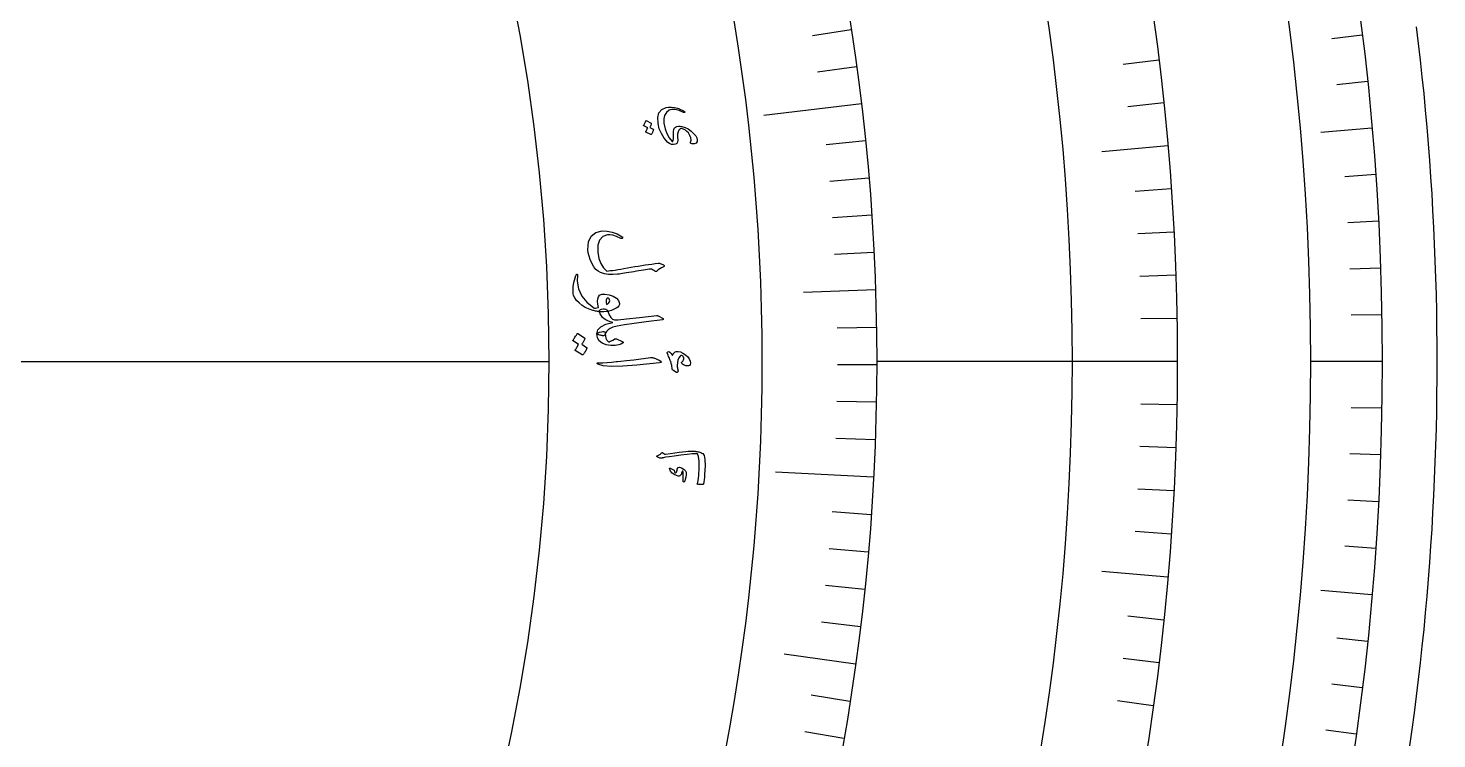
# Model space of a CAD drawing. Header units: millimetres. Extents: x -88 to 88, y -88 to 114.
# Drawn here: x 42.63 to 88, y -12.15 to 10.73 of the extents above; entities that cross this region are included whole.
import ezdxf

# ---------------------------------------------------------------- set-up
doc = ezdxf.new("R2010")
doc.units = ezdxf.units.MM
for name, color, linetype in [('CUT_OUTER', 1, 'Continuous'), ('ENGRAVE', 7, 'Continuous'), ('ENGRAVE_FINE', 8, 'Continuous'), ('TEXT', 5, 'Continuous')]:
    doc.layers.add(name, color=color, linetype=linetype)

msp = doc.modelspace()

# ---------------------------------------------------------------- linework, layer by layer
at = {"layer": 'CUT_OUTER'}
msp.add_lwpolyline([(87.3382, 10.7721), (87.4027, 10.236), (87.4638, 9.6996), (87.5217, 9.1627), (87.5763, 8.6255), (87.6275, 8.088), (87.6755, 7.5502), (87.7202, 7.0121), (87.7616, 6.4737), (87.7996, 5.9351), (87.8344, 5.3962), (87.8659, 4.8572), (87.894, 4.318), (87.9188, 3.7786), (87.9404, 3.239), (87.9586, 2.6994), (87.9735, 2.1596), (87.9851, 1.6198), (87.9934, 1.0799), (87.9983, 0.54), (88, 0), (87.9983, -0.54), (87.9934, -1.0799), (87.9851, -1.6198), (87.9735, -2.1596), (87.9586, -2.6994), (87.9404, -3.239), (87.9188, -3.7786), (87.894, -4.318), (87.8659, -4.8572), (87.8344, -5.3962), (87.7996, -5.9351), (87.7616, -6.4737), (87.7202, -7.0121), (87.6755, -7.5502), (87.6275, -8.088), (87.5763, -8.6255), (87.5217, -9.1627), (87.4638, -9.6996), (87.4027, -10.236), (87.3382, -10.7721), (87.2705, -11.3078), (87.1994, -11.8431), (87.1251, -12.3779)], dxfattribs=at)
at = {"layer": 'ENGRAVE'}
for points in [[(69.4661, 8.2985), (66.3204, 7.9228)], [(85.9118, 7.5163), (84.2681, 7.3725)], [(79.3369, 6.9411), (77.2154, 6.7555)], [(69.9221, 2.3032), (67.6001, 2.2267)], [(-59.4, 0), (59.4, 0)], [(79.64, 0), (69.96, 0)], [(86.24, 0), (83.93, 0)], [(69.8607, -3.7265), (66.6972, -3.5578)], [(79.3369, -6.9411), (77.2154, -6.7555)], [(85.9118, -7.5163), (84.2681, -7.3725)], [(69.2779, -9.7457), (66.9773, -9.4221)]]:
    msp.add_lwpolyline(points, dxfattribs=at)
for radius in [86.24, 86.24, 83.93, 79.64, 79.64, 76.252, 69.96, 69.96, 66.264, 59.4, 59.4]:
    msp.add_circle((0, 0), radius, dxfattribs=at)
at = {"layer": 'ENGRAVE_FINE'}
for points in [[(69.1404, 10.6772), (67.8881, 10.4838)], [(85.5972, 10.51), (84.6146, 10.3894)], [(79.0464, 9.7057), (77.8934, 9.5641)], [(69.3134, 9.4896), (68.0579, 9.3177)], [(85.7676, 9.0145), (84.783, 8.9111)], [(79.2037, 8.3246), (78.0485, 8.2032)], [(69.5983, 7.1043), (68.3377, 6.9756)], [(69.7101, 5.9073), (68.4475, 5.8003)], [(86.0299, 6.0158), (85.0423, 5.9467)], [(79.446, 5.5554), (78.2872, 5.4744)], [(69.8014, 4.7079), (68.5371, 4.6226)], [(79.5309, 4.168), (78.3708, 4.1072)], [(86.1218, 4.5135), (85.1332, 4.4616)], [(69.8721, 3.5064), (68.6065, 3.4429)], [(79.5915, 2.7794), (78.4306, 2.7389)], [(86.1875, 3.0097), (85.1981, 2.9752)], [(79.6279, 1.3899), (78.4664, 1.3696)], [(86.2269, 1.5051), (85.237, 1.4878)], [(69.9514, 1.0985), (68.6843, 1.0786)], [(69.9599, -0.1071), (68.6927, -0.1052)], [(69.9477, -1.3134), (68.6807, -1.2896)], [(79.6279, -1.3899), (78.4664, -1.3696)], [(86.2269, -1.5051), (85.237, -1.4878)], [(69.9146, -2.52), (68.6482, -2.4743)], [(79.5915, -2.7794), (78.4306, -2.7389)], [(86.1875, -3.0097), (85.1981, -2.9752)], [(79.5309, -4.168), (78.3708, -4.1072)], [(86.1218, -4.5135), (85.1332, -4.4616)], [(69.7859, -4.9327), (68.5218, -4.8433)], [(79.446, -5.5554), (78.2872, -5.4744)], [(69.6902, -6.138), (68.4279, -6.0268)], [(86.0299, -6.0158), (85.0423, -5.9467)], [(69.5737, -7.3422), (68.3135, -7.2092)], [(69.4362, -8.5449), (68.1785, -8.3901)], [(79.2037, -8.3246), (78.0485, -8.2032)], [(85.7676, -9.0145), (84.783, -8.9111)], [(79.0464, -9.7057), (77.8934, -9.5641)], [(85.5972, -10.51), (84.6146, -10.3894)], [(69.0987, -10.9443), (67.8471, -10.746)], [(78.8649, -11.0837), (77.7147, -10.9221)], [(68.8986, -12.1402), (67.6506, -11.9203)], [(85.4007, -12.0023), (84.4204, -11.8645)]]:
    msp.add_lwpolyline(points, dxfattribs=at)
at = {"layer": 'TEXT'}
for points in [[(63.9661, 7.0613), (63.9803, 7.1278), (63.9732, 7.1995), (63.9446, 7.2763), (63.8946, 7.3581), (63.8501, 7.4085), (63.7991, 7.4487), (63.7418, 7.4789), (63.6782, 7.4991), (63.6658, 7.5004), (63.6532, 7.4991), (63.6403, 7.4954), (63.6273, 7.4891), (63.5888, 7.4529), (63.5631, 7.3967), (63.5502, 7.3207), (63.5499, 7.2247), (63.5505, 7.13), (63.5399, 7.0601), (63.5183, 7.0149), (63.4857, 6.9944), (63.4138, 6.9846), (63.3481, 6.9916), (63.2885, 7.0154), (63.235, 7.056), (63.1182, 7.1903), (63.0265, 7.3368), (62.9596, 7.4954), (62.9176, 7.6665), (62.9076, 7.8577), (62.9474, 8.0067), (63.0373, 8.1139), (63.1776, 8.1793), (63.2576, 8.1923), (63.3463, 8.1921), (63.4437, 8.1785), (63.5499, 8.1514), (63.5798, 8.141), (63.6087, 8.1302), (63.6367, 8.1188), (63.6637, 8.1069), (63.69, 8.0944), (63.7156, 8.0811), (63.7405, 8.0672), (63.7648, 8.0525), (63.7751, 8.0443), (63.7798, 8.0364), (63.779, 8.0287), (63.7727, 8.0214), (63.7643, 8.0167), (63.7555, 8.0147), (63.7464, 8.0155), (63.737, 8.0189), (63.5961, 8.0835), (63.4722, 8.1165), (63.3653, 8.118), (63.2755, 8.0883), (63.1857, 8.0184), (63.1279, 7.9254), (63.1018, 7.8092), (63.1074, 7.6698), (63.1428, 7.4946), (63.1982, 7.3394), (63.2736, 7.2042), (63.3693, 7.0888), (63.377, 7.0821), (63.3842, 7.0801), (63.3909, 7.0827), (63.3971, 7.09), (63.407, 7.1178), (63.4127, 7.1648), (63.4142, 7.231), (63.4114, 7.3164), (63.412, 7.4037), (63.4243, 7.4717), (63.4483, 7.5205), (63.4841, 7.55), (63.5282, 7.567), (63.5755, 7.5759), (63.6261, 7.5766), (63.6799, 7.5693), (63.7876, 7.5374), (63.8891, 7.4873), (63.9845, 7.419), (64.0736, 7.3325), (64.095, 7.3091), (64.1139, 7.2863), (64.1302, 7.2638), (64.1439, 7.2419), (64.1552, 7.2205), (64.1641, 7.1999), (64.1707, 7.18), (64.175, 7.1609), (64.1764, 7.0843), (64.1485, 7.0342), (64.0915, 7.0106), (64.0054, 7.0135), (63.9815, 7.0202), (63.967, 7.0303), (63.9619, 7.0441), (63.9661, 7.0613)], [(62.764, 7.4801), (62.7667, 7.478), (62.7686, 7.4748), (62.7696, 7.4705), (62.7698, 7.4651), (62.7648, 7.4451), (62.7589, 7.4256), (62.7523, 7.4066), (62.7448, 7.3882), (62.7365, 7.3702), (62.727, 7.3524), (62.7166, 7.3348), (62.7051, 7.3176), (62.7014, 7.314), (62.6972, 7.3122), (62.6926, 7.312), (62.6876, 7.3135), (62.5266, 7.389), (62.5244, 7.3913), (62.5239, 7.3951), (62.5253, 7.4003), (62.5285, 7.4069), (62.5317, 7.4116), (62.5358, 7.4191), (62.5411, 7.4294), (62.5473, 7.4425), (62.5547, 7.4586), (62.5634, 7.4779), (62.5733, 7.5002), (62.5844, 7.5256), (62.4591, 7.5851), (62.4551, 7.5881), (62.4537, 7.5923), (62.4549, 7.5979), (62.4587, 7.6047), (62.462, 7.6106), (62.4669, 7.6199), (62.4734, 7.6326), (62.4814, 7.6487), (62.491, 7.6684), (62.5021, 7.692), (62.5147, 7.7195), (62.5289, 7.7509), (62.5315, 7.7543), (62.5343, 7.756), (62.5373, 7.756), (62.5405, 7.7543), (62.6961, 7.677), (62.6989, 7.6749), (62.7008, 7.6716), (62.7018, 7.6673), (62.702, 7.6619), (62.6986, 7.645), (62.6943, 7.6285), (62.6891, 7.6123), (62.6829, 7.5965), (62.676, 7.5812), (62.6683, 7.5662), (62.66, 7.5517), (62.651, 7.5375)], [(63.0986, 3.1106), (63.108, 3.1057), (63.1148, 3.0991), (63.1191, 3.0909), (63.1209, 3.081), (63.1197, 3.071), (63.1151, 3.0623), (63.1071, 3.055), (63.0956, 3.0491), (63.0287, 3.0174), (62.9711, 2.9842), (62.923, 2.9497), (62.8842, 2.9137), (62.8701, 2.9029), (62.8535, 2.8993), (62.8343, 2.9028), (62.8126, 2.9134), (62.802, 2.9204), (62.7918, 2.9269), (62.782, 2.9331), (62.7726, 2.939), (62.7638, 2.9445), (62.7557, 2.9496), (62.7484, 2.9544), (62.7418, 2.9589), (62.7299, 2.9663), (62.7159, 2.9714), (62.6997, 2.974), (62.6814, 2.9743), (62.6301, 2.9683), (62.5743, 2.9609), (62.5138, 2.9521), (62.4487, 2.942), (62.379, 2.9308), (62.3047, 2.9186), (62.2258, 2.9055), (62.1422, 2.8914), (62.0589, 2.8761), (61.9806, 2.8624), (61.9072, 2.8503), (61.8388, 2.8397), (61.7752, 2.8305), (61.7161, 2.8225), (61.6617, 2.8156), (61.6119, 2.8099), (61.4641, 2.7992), (61.3234, 2.8049), (61.1898, 2.8268), (61.0633, 2.8649), (60.9882, 2.9041), (60.9174, 2.9668), (60.8511, 3.0528), (60.789, 3.1621), (60.7358, 3.2811), (60.6967, 3.3932), (60.6714, 3.4988), (60.6602, 3.5977), (60.6796, 3.8482), (60.7628, 4.0324), (60.9106, 4.1504), (61.1233, 4.2021), (61.2846, 4.2001), (61.4445, 4.1688), (61.603, 4.108), (61.76, 4.0174), (61.7693, 4.0103), (61.7752, 4.0026), (61.7778, 3.9943), (61.777, 3.9854), (61.7741, 3.9758), (61.7699, 3.9684), (61.7645, 3.9632), (61.7577, 3.9601), (61.7476, 3.9576), (61.7378, 3.9574), (61.7281, 3.9594), (61.7187, 3.9636), (61.5813, 4.0235), (61.465, 4.0632), (61.3698, 4.0829), (61.2957, 4.0826), (61.1401, 4.0226), (61.036, 3.9087), (60.9833, 3.7408), (60.9813, 3.5188), (61.0143, 3.3207), (61.0737, 3.1539), (61.1598, 3.0181), (61.2729, 2.9134), (61.3248, 2.9182), (61.3853, 2.9251), (61.4546, 2.9341), (61.5325, 2.9452), (61.6192, 2.9586), (61.715, 2.9745), (61.8197, 2.993), (61.9335, 3.014), (62.0509, 3.0344), (62.1665, 3.054), (62.2803, 3.0729), (62.3923, 3.0909), (62.5024, 3.1079), (62.6107, 3.1238), (62.7173, 3.1384), (62.822, 3.1518), (62.9226, 3.1691), (62.9341, 3.1691), (62.945, 3.168), (62.9552, 3.1656), (62.9647, 3.1621)], [(61.5656, 1.7144), (61.4372, 1.6535), (61.3044, 1.6149), (61.1673, 1.5987), (61.0259, 1.6047), (60.9972, 1.6087), (60.9679, 1.6135), (60.9381, 1.619), (60.9076, 1.6252), (60.877, 1.6319), (60.8465, 1.639), (60.8162, 1.6465), (60.7861, 1.6543), (60.6783, 1.691), (60.5741, 1.7418), (60.4736, 1.807), (60.3767, 1.8862), (60.2955, 1.968), (60.2358, 2.0462), (60.1978, 2.121), (60.1815, 2.1925), (60.1795, 2.2615), (60.1814, 2.3316), (60.1874, 2.4028), (60.1973, 2.475), (60.2111, 2.5482), (60.2284, 2.6221), (60.2494, 2.6968), (60.2739, 2.7723), (60.2782, 2.7832), (60.2834, 2.7924), (60.2894, 2.7999), (60.2962, 2.8055), (60.3032, 2.8087), (60.3095, 2.809), (60.3152, 2.8064), (60.3203, 2.8007), (60.3244, 2.7934), (60.327, 2.7857), (60.3281, 2.7775), (60.3278, 2.7689), (60.3189, 2.7088), (60.3133, 2.6584), (60.311, 2.6177), (60.312, 2.5866), (60.3597, 2.3352), (60.4655, 2.109), (60.6297, 1.9074), (60.8525, 1.7299), (60.8717, 1.7229), (60.902, 1.7217), (60.9432, 1.7264), (60.9955, 1.737), (60.9775, 1.8414), (60.9716, 1.9344), (60.9779, 2.0159), (60.9965, 2.0861), (61.0365, 2.1395), (61.1077, 2.1677), (61.2099, 2.1708), (61.3432, 2.1485), (61.4771, 2.1051), (61.5779, 2.0447), (61.6457, 1.9674), (61.6803, 1.8731), (61.6785, 1.8319), (61.6589, 1.7917), (61.6212, 1.7525), (61.5656, 1.7144)], [(61.2581, 1.8306), (61.3031, 1.8598), (61.3353, 1.8909), (61.3548, 1.9239), (61.3615, 1.9587), (61.3573, 1.99), (61.344, 2.0154), (61.3216, 2.0349), (61.29, 2.0486), (61.266, 2.0242), (61.2527, 1.9797), (61.2501, 1.9152), (61.2581, 1.8306)], [(63.0796, 1.3834), (63.0843, 1.3785), (63.0865, 1.3728), (63.0861, 1.3663), (63.0831, 1.359), (63.0785, 1.3536), (63.0736, 1.3496), (63.0682, 1.3472), (63.0625, 1.3463), (62.5393, 1.2745), (62.1441, 1.2252), (61.8331, 1.18), (61.6062, 1.1385), (61.4634, 1.1007), (61.377, 1.0632), (61.3076, 1.0169), (61.255, 0.9616), (61.2193, 0.8975), (61.2019, 0.864), (61.1843, 0.8414), (61.1666, 0.8295), (61.1487, 0.8283), (61.14, 0.8299), (61.1289, 0.8321), (61.1154, 0.8348), (61.0994, 0.838), (61.0812, 0.8419), (61.0609, 0.8467), (61.0386, 0.8524), (61.0141, 0.859), (60.9866, 0.8675), (60.967, 0.8761), (60.9551, 0.8847), (60.9511, 0.8935), (60.9812, 1.0159), (61.0755, 1.1174), (61.2343, 1.1982), (61.4574, 1.2584), (61.3749, 1.2813), (61.3013, 1.3087), (61.2365, 1.3408), (61.1805, 1.3773), (61.1334, 1.4198), (61.0919, 1.4723), (61.056, 1.5349), (61.0258, 1.6076), (61.0246, 1.6135), (61.024, 1.6194), (61.0243, 1.6253), (61.0252, 1.6313), (61.0327, 1.6455), (61.0468, 1.6585), (61.0678, 1.6702), (61.0954, 1.6805), (61.1475, 1.6916), (61.1943, 1.6922), (61.2357, 1.6822), (61.2719, 1.6616), (61.2828, 1.6526), (61.291, 1.6428), (61.2967, 1.6322), (61.2998, 1.6208), (61.3427, 1.5037), (61.3928, 1.4178), (61.4503, 1.3633), (61.5153, 1.3401), (61.6352, 1.3461), (61.9022, 1.3711), (62.3164, 1.4154), (62.8776, 1.4796), (62.8849, 1.4808), (62.8917, 1.481), (62.8983, 1.4803), (62.9045, 1.4787), (62.9103, 1.4766), (62.9157, 1.4747), (62.9208, 1.4731), (62.9255, 1.4715)], [(61.5822, 0.7267), (61.7679, 0.6451), (61.7884, 0.6329), (61.7958, 0.6199), (61.7901, 0.606), (61.7715, 0.5912), (61.7154, 0.5638), (61.6568, 0.5423), (61.5957, 0.5269), (61.5322, 0.5174), (61.4658, 0.514), (61.3962, 0.517), (61.3234, 0.5262), (61.2473, 0.5417), (61.1191, 0.5896), (61.027, 0.6647), (60.971, 0.767), (60.951, 0.8965), (60.9603, 0.9116), (60.9886, 0.9274), (61.0358, 0.9438), (61.1021, 0.9609), (61.1376, 0.9661), (61.1668, 0.9656), (61.1898, 0.9595), (61.2066, 0.9477), (61.2131, 0.9382), (61.2173, 0.9271), (61.2194, 0.9145), (61.2192, 0.9004), (61.223, 0.8183), (61.2407, 0.7472), (61.2723, 0.6869), (61.3179, 0.6374), (61.3215, 0.6352), (61.3262, 0.6345), (61.3319, 0.6353), (61.3388, 0.6376), (61.3808, 0.6498), (61.4234, 0.6675), (61.4668, 0.6909), (61.5108, 0.7199), (61.5274, 0.7294), (61.5449, 0.7337), (61.5632, 0.7328), (61.5822, 0.7267)], [(60.6191, 0.4539), (60.6228, 0.4502), (60.6251, 0.4451), (60.6259, 0.4385), (60.6252, 0.4304), (60.6144, 0.4014), (60.6025, 0.3734), (60.5894, 0.3462), (60.5752, 0.32), (60.5597, 0.2945), (60.5427, 0.2696), (60.5242, 0.2452), (60.5041, 0.2214), (60.498, 0.2168), (60.4915, 0.2148), (60.4846, 0.2153), (60.4773, 0.2184), (60.2501, 0.3577), (60.2471, 0.3615), (60.2471, 0.3672), (60.25, 0.3747), (60.2559, 0.384), (60.2614, 0.3904), (60.2689, 0.4009), (60.2784, 0.4154), (60.2899, 0.4339), (60.3036, 0.4566), (60.3197, 0.4838), (60.3381, 0.5154), (60.359, 0.5514), (60.182, 0.6606), (60.1765, 0.6656), (60.1752, 0.6722), (60.1779, 0.6802), (60.1846, 0.6898), (60.1905, 0.6981), (60.1993, 0.7111), (60.211, 0.7289), (60.2256, 0.7516), (60.2432, 0.7793), (60.2636, 0.8126), (60.2869, 0.8515), (60.3131, 0.8959), (60.3175, 0.9005), (60.3219, 0.9026), (60.3264, 0.9021), (60.3309, 0.8991), (60.5505, 0.7586), (60.5542, 0.7549), (60.5565, 0.7498), (60.5574, 0.7432), (60.5567, 0.7352), (60.5489, 0.7105), (60.5398, 0.6865), (60.5293, 0.6633), (60.5175, 0.6408), (60.5046, 0.6191), (60.4908, 0.598), (60.476, 0.5777), (60.4602, 0.5582)], [(62.9546, 0.0382), (63.0098, 0.009), (63.0291, -0.0144), (63.0127, -0.0322), (62.9606, -0.0442), (62.2302, -0.113), (61.7819, -0.1532), (61.4239, -0.1614), (61.156, -0.1383), (60.9784, -0.0842), (60.9639, -0.0743), (60.9561, -0.0657), (60.955, -0.0581), (60.9606, -0.0516), (60.9693, -0.0465), (60.9807, -0.0428), (60.9947, -0.0406), (61.0112, -0.0399), (61.1403, -0.0399), (61.2773, -0.0341), (61.422, -0.0223), (61.5746, -0.0044), (61.6145, -0.0005), (61.7221, 0.0113), (61.8976, 0.031), (62.1409, 0.0588), (62.6803, 0.1261), (62.709, 0.1277), (62.7354, 0.1262), (62.7597, 0.1217), (62.7817, 0.1141)], [(63.3774, -0.241), (63.3703, -0.201), (63.3635, -0.1638), (63.3571, -0.1296), (63.351, -0.0982), (63.3451, -0.0699), (63.3391, -0.0448), (63.3332, -0.023), (63.3272, -0.0045), (63.3204, 0.0143), (63.3119, 0.0369), (63.3018, 0.0633), (63.2899, 0.0936), (63.2761, 0.1277), (63.2603, 0.1656), (63.2424, 0.2073), (63.2224, 0.2528), (63.2163, 0.2714), (63.2163, 0.2872), (63.2222, 0.3005), (63.234, 0.3111), (63.2633, 0.3175), (63.2974, 0.2999), (63.3366, 0.2581), (63.3806, 0.192), (63.4083, 0.2428), (63.4384, 0.2813), (63.4707, 0.3076), (63.5052, 0.3216), (63.5706, 0.3247), (63.6417, 0.3084), (63.7184, 0.2729), (63.8008, 0.218), (63.8745, 0.1523), (63.9255, 0.0845), (63.9537, 0.0146), (63.9591, -0.0573), (63.9493, -0.0974), (63.9292, -0.1246), (63.8986, -0.1391), (63.8576, -0.1407), (63.8133, -0.1337), (63.7727, -0.122), (63.7358, -0.1057), (63.7027, -0.0848), (63.6795, -0.064), (63.6692, -0.0447), (63.672, -0.0269), (63.6879, -0.0107), (63.7115, 0.0078), (63.7288, 0.0294), (63.7398, 0.0541), (63.7445, 0.0819), (63.7444, 0.1111), (63.7384, 0.1367), (63.7264, 0.1589), (63.7085, 0.1776), (63.6868, 0.1912), (63.6667, 0.1952), (63.6481, 0.1895), (63.631, 0.1743), (63.5903, 0.1172), (63.5604, 0.0478), (63.5413, -0.0338), (63.5327, -0.1277), (63.533, -0.1359), (63.5338, -0.145), (63.5352, -0.1551), (63.5371, -0.1662), (63.5394, -0.1782), (63.5419, -0.1912), (63.5446, -0.2052), (63.5474, -0.2201), (63.5502, -0.2363), (63.5529, -0.2509), (63.5553, -0.264), (63.5576, -0.2756), (63.5595, -0.2858), (63.5609, -0.2948), (63.5617, -0.3027), (63.5619, -0.3095), (63.5606, -0.3222), (63.5566, -0.3325), (63.55, -0.3406), (63.5409, -0.3463), (63.5321, -0.3499), (63.5237, -0.3516), (63.5157, -0.3514), (63.5081, -0.3492), (63.4542, -0.3191), (63.4145, -0.2911), (63.3889, -0.2651), (63.3774, -0.241)], [(62.8945, -3.0356), (62.9163, -3.0257), (62.937, -3.0152), (62.9566, -3.0042), (62.9751, -2.9926), (62.9925, -2.9803), (63.0089, -2.9673), (63.0241, -2.9534), (63.0383, -2.9388), (63.0462, -2.9333), (63.0551, -2.9318), (63.065, -2.9342), (63.076, -2.9406), (63.1339, -2.9786), (63.1402, -2.9823), (63.1456, -2.985), (63.15, -2.9867), (63.1534, -2.9873), (63.3159, -2.9627), (63.4627, -2.9414), (63.5937, -2.9234), (63.7091, -2.9088), (63.8086, -2.8977), (63.8922, -2.8904), (63.9598, -2.8867), (64.0114, -2.8868), (64.1087, -2.8912), (64.1394, -2.8943), (64.1703, -2.899), (64.2011, -2.9051), (64.232, -2.9127), (64.263, -2.922), (64.294, -2.933), (64.3251, -2.9458), (64.3562, -2.9603), (64.4004, -3.0226), (64.4259, -3.1565), (64.4323, -3.3622), (64.4189, -3.6394), (64.411, -3.7258), (64.4013, -3.8055), (64.39, -3.8787), (64.377, -3.9452), (64.374, -3.9511), (64.3699, -3.9553), (64.3647, -3.9576), (64.3583, -3.958), (64.3278, -3.958), (64.3001, -3.9577), (64.2751, -3.9572), (64.2529, -3.9566), (64.2331, -3.9557), (64.2156, -3.9545), (64.2004, -3.9531), (64.1875, -3.9515), (64.1802, -3.9502), (64.1763, -3.9474), (64.1757, -3.943), (64.1784, -3.937), (64.1952, -3.8914), (64.2091, -3.8321), (64.22, -3.7591), (64.2279, -3.6725), (64.2421, -3.4132), (64.2403, -3.2098), (64.223, -3.0622), (64.1906, -2.9706), (64.1302, -2.968), (64.0198, -2.9751), (63.8595, -2.9921), (63.6493, -3.0187), (63.4387, -3.0467), (63.2793, -3.0684), (63.1713, -3.0839), (63.1145, -3.0933), (63.0989, -3.0963), (63.0844, -3.0991), (63.0708, -3.1018), (63.0582, -3.1042), (63.0468, -3.1065), (63.0366, -3.1085), (63.0277, -3.1104), (63.0201, -3.1121), (63.0034, -3.1147), (62.9876, -3.1144), (62.9727, -3.1112), (62.9587, -3.1052), (62.8851, -3.0644), (62.8802, -3.0611), (62.877, -3.0577), (62.8756, -3.0541), (62.8759, -3.0503), (62.8787, -3.0458), (62.8827, -3.0419), (62.888, -3.0385), (62.8945, -3.0356)], [(63.2871, -3.4496), (63.2878, -3.446), (63.2894, -3.4429), (63.292, -3.4403), (63.2956, -3.4383), (63.2988, -3.4377), (63.3021, -3.4377), (63.3057, -3.4381), (63.3095, -3.439), (63.4124, -3.486), (63.4228, -3.4916), (63.4307, -3.4973), (63.4361, -3.5032), (63.439, -3.5091), (63.4447, -3.5342), (63.4528, -3.5557), (63.4634, -3.5737), (63.4764, -3.5881), (63.4834, -3.5912), (63.4913, -3.588), (63.5001, -3.5784), (63.5097, -3.5624), (63.5142, -3.5516), (63.5184, -3.5404), (63.5224, -3.5289), (63.5262, -3.5169), (63.5297, -3.5045), (63.533, -3.4914), (63.5362, -3.4777), (63.539, -3.4633), (63.5627, -3.4145), (63.6066, -3.4008), (63.6707, -3.4223), (63.7551, -3.4791), (63.7798, -3.502), (63.7989, -3.5241), (63.8123, -3.5454), (63.82, -3.5659), (63.8233, -3.5882), (63.8235, -3.6187), (63.8204, -3.6574), (63.8141, -3.7044), (63.8103, -3.7283), (63.8059, -3.751), (63.8008, -3.7724), (63.795, -3.7925), (63.7889, -3.8114), (63.7828, -3.829), (63.7769, -3.8453), (63.771, -3.8605), (63.7651, -3.8696), (63.7586, -3.8761), (63.7515, -3.8797), (63.7439, -3.8806), (63.7361, -3.8789), (63.7308, -3.8749), (63.7278, -3.8685), (63.7272, -3.8598), (63.727, -3.8322), (63.7273, -3.8009), (63.728, -3.7659), (63.7291, -3.7272), (63.7312, -3.655), (63.7301, -3.5985), (63.7258, -3.5577), (63.7183, -3.5325), (63.7162, -3.5292), (63.7132, -3.5273), (63.7093, -3.5268), (63.7047, -3.5278), (63.7017, -3.5294), (63.6989, -3.5324), (63.6963, -3.537), (63.6939, -3.543), (63.6768, -3.5995), (63.6685, -3.623), (63.6584, -3.6429), (63.6465, -3.6593), (63.6328, -3.6721), (63.617, -3.6827), (63.601, -3.6886), (63.5848, -3.6897), (63.5683, -3.6862), (63.4583, -3.6438), (63.3748, -3.5903), (63.3177, -3.5255), (63.2871, -3.4496)]]:
    msp.add_lwpolyline(points, close=True, dxfattribs=at)

doc.saveas('drawing.dxf')
